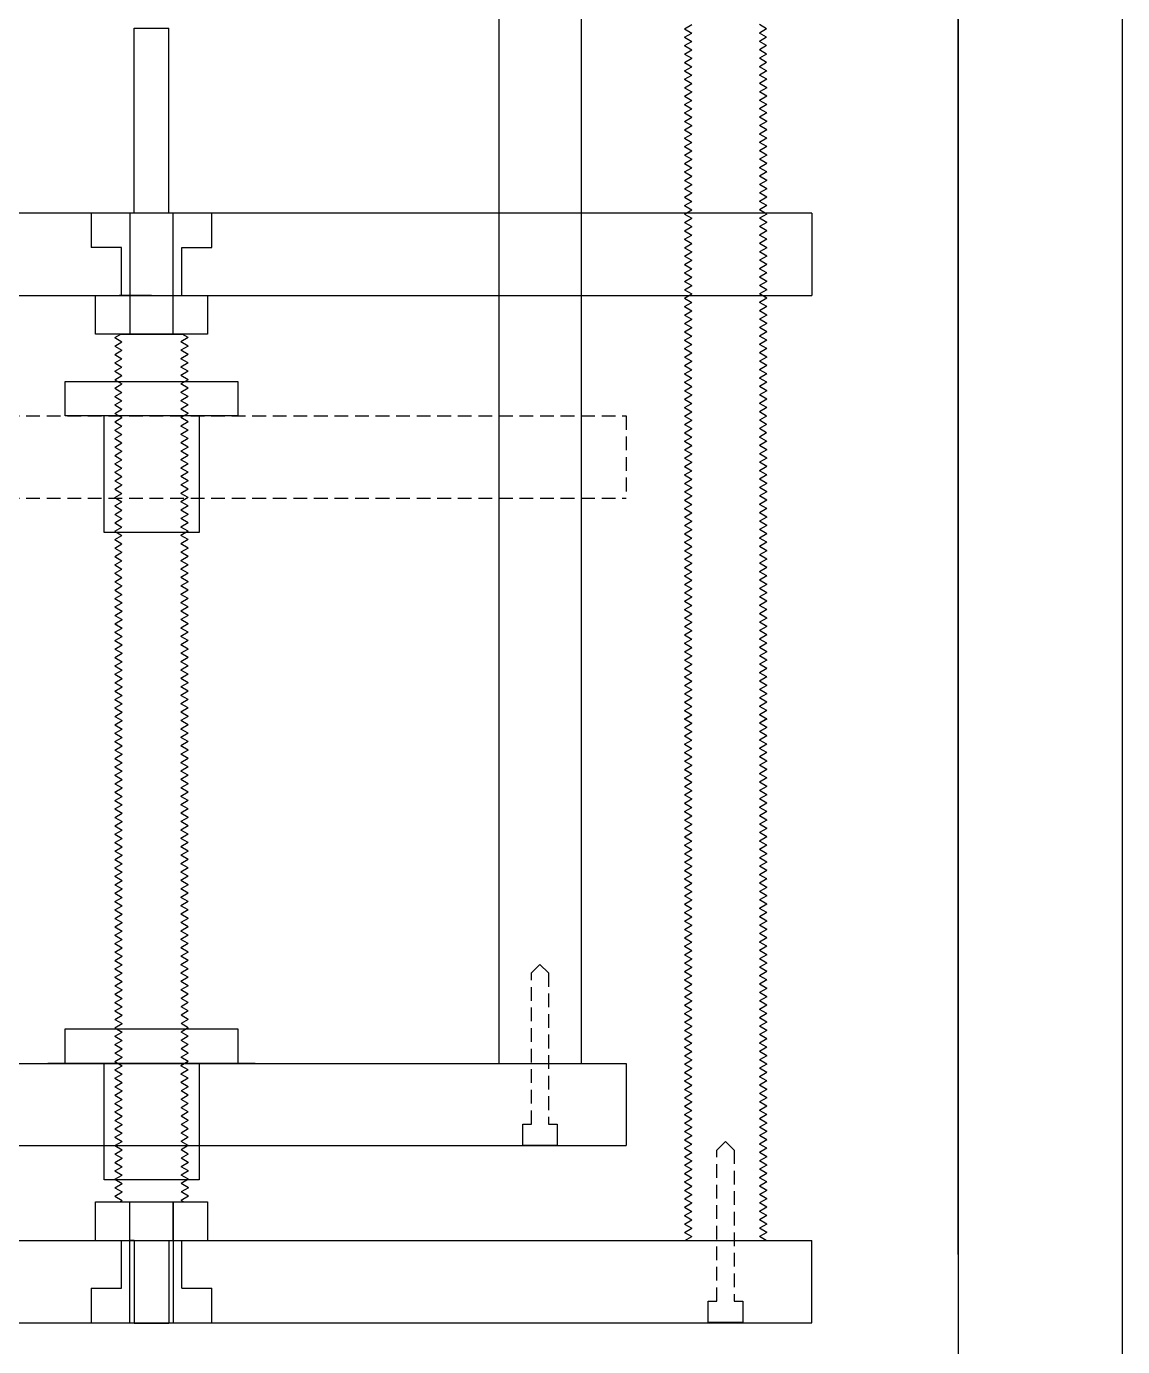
# Model space of a CAD drawing. Header units: centimetres. Extents: x 6534 to 31506, y 42826 to 109107.
# Drawn here: x 19901.5 to 20155.5, y 44688.5 to 44994.4 of the extents above; entities that cross this region are included whole.
import ezdxf

# ---------------------------------------------------------------- set-up
doc = ezdxf.new("R2010")
doc.units = ezdxf.units.CM
doc.header["$LTSCALE"] = 0.5
doc.linetypes.add('DASHED2', pattern=[9.525, 6.35, -3.175])

msp = doc.modelspace()

# ---------------------------------------------------------------- linework, layer by layer
for p, q in [((20117.356, 45609.884), (20117.356, 44447.984)), ((20155.456, 44447.984), (20155.456, 45609.884)), ((20010.931, 45294.134), (20010.931, 44754.134)), ((20029.981, 45294.134), (20029.981, 44754.134)), ((20117.356, 44709.884), (20117.356, 45159.884)), ((20053.931, 44993.834), (20055.623, 44994.811)), ((20072.981, 44993.834), (20071.289, 44994.811)), ((20053.931, 44993.834), (20055.623, 44992.858)), ((20053.931, 44991.884), (20055.623, 44992.861)), ((20053.931, 44991.884), (20055.623, 44990.908)), ((20072.981, 44993.834), (20071.289, 44992.858)), ((20072.981, 44991.884), (20071.289, 44992.861)), ((20072.981, 44991.884), (20071.289, 44990.908)), ((20053.934, 44989.933), (20055.626, 44990.909)), ((20053.934, 44989.933), (20055.626, 44988.956)), ((20053.934, 44987.983), (20055.626, 44988.959)), ((20072.978, 44989.933), (20071.286, 44990.909)), ((20072.978, 44989.933), (20071.286, 44988.956)), ((20072.978, 44987.983), (20071.286, 44988.959)), ((20053.934, 44987.983), (20055.626, 44987.006)), ((20053.934, 44986.033), (20055.626, 44987.009)), ((20053.934, 44986.033), (20055.626, 44985.056)), ((20072.978, 44987.983), (20071.286, 44987.006)), ((20072.978, 44986.033), (20071.286, 44987.009)), ((20072.978, 44986.033), (20071.286, 44985.056)), ((20053.934, 44984.083), (20055.626, 44985.059)), ((20053.934, 44984.083), (20054.411, 44983.808)), ((20053.934, 44984.083), (20055.626, 44983.106)), ((20053.934, 44982.133), (20055.626, 44983.109)), ((20053.934, 44982.133), (20055.626, 44981.156)), ((20072.978, 44984.083), (20071.286, 44985.059)), ((20072.984, 44984.083), (20071.292, 44983.106)), ((20072.984, 44982.133), (20071.292, 44983.109)), ((20072.984, 44982.133), (20071.292, 44981.156)), ((20072.978, 44984.083), (20072.501, 44983.808)), ((20053.934, 44980.183), (20055.626, 44981.159)), ((20053.934, 44980.183), (20055.626, 44979.206)), ((20053.934, 44978.233), (20055.626, 44979.209)), ((20072.984, 44980.183), (20071.292, 44981.159)), ((20072.984, 44980.183), (20071.292, 44979.206)), ((20072.984, 44978.233), (20071.292, 44979.209)), ((20053.934, 44978.233), (20055.626, 44977.256)), ((20053.934, 44976.283), (20055.626, 44977.259)), ((20053.934, 44976.283), (20055.626, 44975.306)), ((20072.984, 44978.233), (20071.292, 44977.256)), ((20072.984, 44976.283), (20071.292, 44977.259)), ((20072.984, 44976.283), (20071.292, 44975.306)), ((20053.934, 44974.333), (20055.626, 44975.309)), ((20053.934, 44974.333), (20055.626, 44973.356)), ((20053.934, 44972.383), (20055.626, 44973.359)), ((20072.984, 44974.333), (20071.292, 44975.309)), ((20072.984, 44974.333), (20071.292, 44973.356)), ((20072.984, 44972.383), (20071.292, 44973.359)), ((20053.934, 44972.383), (20055.626, 44971.406)), ((20053.934, 44970.433), (20055.626, 44971.409)), ((20053.934, 44970.433), (20055.626, 44969.456)), ((20072.984, 44972.383), (20071.292, 44971.406)), ((20072.984, 44970.433), (20071.292, 44971.409)), ((20072.984, 44970.433), (20071.292, 44969.456)), ((20053.934, 44968.483), (20055.626, 44969.459)), ((20053.934, 44968.483), (20055.626, 44967.506)), ((20053.934, 44966.533), (20055.626, 44967.509)), ((20072.984, 44968.483), (20071.292, 44969.459)), ((20072.984, 44968.483), (20071.292, 44967.506)), ((20072.984, 44966.533), (20071.292, 44967.509)), ((20053.934, 44966.533), (20055.626, 44965.556)), ((20053.934, 44964.583), (20055.626, 44965.559)), ((20053.934, 44964.583), (20055.626, 44963.606)), ((20072.984, 44966.533), (20071.292, 44965.556)), ((20072.984, 44964.583), (20071.292, 44965.559)), ((20072.984, 44964.583), (20071.292, 44963.606)), ((20053.934, 44962.633), (20055.626, 44963.609)), ((20053.934, 44962.633), (20055.626, 44961.656)), ((20053.934, 44960.683), (20055.626, 44961.659)), ((20053.934, 44960.683), (20055.626, 44959.706)), ((20053.935, 44960.681), (20055.628, 44959.704)), ((20072.984, 44962.633), (20071.292, 44963.609)), ((20072.984, 44962.633), (20071.292, 44961.656)), ((20072.984, 44960.683), (20071.292, 44961.659)), ((20072.984, 44960.683), (20071.292, 44959.706)), ((20072.985, 44960.681), (20071.293, 44959.704)), ((20053.935, 44958.731), (20055.628, 44959.708)), ((20053.935, 44958.731), (20055.628, 44957.754)), ((20053.935, 44956.781), (20055.628, 44957.758)), ((20072.985, 44958.731), (20071.293, 44959.708)), ((20072.985, 44958.731), (20071.293, 44957.754)), ((20072.985, 44956.781), (20071.293, 44957.758)), ((20053.935, 44956.781), (20055.628, 44955.804)), ((20053.935, 44954.831), (20055.628, 44955.808)), ((20053.935, 44954.831), (20055.628, 44953.854)), ((20072.985, 44956.781), (20071.293, 44955.804)), ((20072.985, 44954.831), (20071.293, 44955.808)), ((20072.985, 44954.831), (20071.293, 44953.854)), ((20053.935, 44952.881), (20055.628, 44953.858)), ((20053.935, 44952.881), (20055.628, 44951.904)), ((20053.935, 44950.931), (20055.628, 44951.908)), ((20072.985, 44952.881), (20071.293, 44953.858)), ((20072.985, 44952.881), (20071.293, 44951.904)), ((20072.985, 44950.931), (20071.293, 44951.908)), ((20083.456, 44951.134), (19777.456, 44951.134)), ((19916.466, 44951.134), (19916.466, 44943.134)), ((19944.446, 44943.134), (19944.446, 44951.134)), ((20053.935, 44950.931), (20055.628, 44949.954)), ((20053.935, 44948.981), (20055.628, 44949.958)), ((20053.935, 44948.981), (20055.628, 44948.004)), ((20072.985, 44950.931), (20071.293, 44949.954)), ((20072.985, 44948.981), (20071.293, 44949.958)), ((20072.985, 44948.981), (20071.293, 44948.004)), ((20083.456, 44951.134), (20083.456, 44932.084)), ((20053.935, 44947.031), (20055.628, 44948.008)), ((20053.935, 44947.031), (20055.628, 44946.054)), ((20053.935, 44945.081), (20055.628, 44946.058)), ((20072.985, 44947.031), (20071.293, 44948.008)), ((20072.985, 44947.031), (20071.293, 44946.054)), ((20072.985, 44945.081), (20071.293, 44946.058)), ((19923.456, 44943.134), (19916.466, 44943.134)), ((19923.456, 44932.084), (19923.456, 44943.134)), ((19937.456, 44932.084), (19937.456, 44943.134)), ((19937.456, 44943.134), (19944.446, 44943.134)), ((20053.935, 44945.081), (20055.628, 44944.104)), ((20053.935, 44943.131), (20055.628, 44944.108)), ((20053.935, 44943.131), (20055.628, 44942.154)), ((20072.985, 44945.081), (20071.293, 44944.104)), ((20072.985, 44943.131), (20071.293, 44944.108)), ((20072.985, 44943.131), (20071.293, 44942.154)), ((20053.935, 44941.181), (20055.628, 44942.158)), ((20053.935, 44941.181), (20055.628, 44940.204)), ((20053.935, 44939.231), (20055.628, 44940.208)), ((20072.985, 44941.181), (20071.293, 44942.158)), ((20072.985, 44941.181), (20071.293, 44940.204)), ((20072.985, 44939.231), (20071.293, 44940.208)), ((20053.935, 44939.231), (20055.628, 44938.254)), ((20053.935, 44937.281), (20055.628, 44938.258)), ((20053.935, 44937.281), (20055.628, 44936.304)), ((20053.935, 44935.331), (20055.628, 44936.308)), ((20072.985, 44939.231), (20071.293, 44938.254)), ((20072.985, 44937.281), (20071.293, 44938.258)), ((20072.985, 44937.281), (20071.293, 44936.304)), ((20072.985, 44935.331), (20071.293, 44936.308)), ((20053.935, 44935.331), (20055.628, 44934.354)), ((20053.935, 44933.381), (20055.628, 44934.358)), ((20053.935, 44933.381), (20055.628, 44932.404)), ((20072.985, 44935.331), (20071.293, 44934.354)), ((20072.985, 44933.381), (20071.293, 44934.358)), ((20072.985, 44933.381), (20071.293, 44932.404)), ((19777.456, 44932.084), (20083.456, 44932.084)), ((19917.456, 44923.084), (19917.456, 44932.084)), ((19930.456, 44932.084), (19922.956, 44932.084)), ((19930.456, 44932.084), (19946.456, 44932.084)), ((19930.456, 44932.084), (19937.956, 44932.084)), ((19930.456, 44932.084), (19940.456, 44932.084)), ((19943.456, 44932.084), (19943.456, 44923.084)), ((20053.935, 44931.431), (20055.628, 44932.408)), ((20053.935, 44931.431), (20055.628, 44930.454)), ((20053.935, 44929.481), (20055.628, 44930.458)), ((20072.985, 44931.431), (20071.293, 44932.408)), ((20072.985, 44931.431), (20071.293, 44930.454)), ((20072.985, 44929.481), (20071.293, 44930.458)), ((20053.935, 44929.481), (20055.628, 44928.504)), ((20053.935, 44927.531), (20055.628, 44928.508)), ((20053.935, 44927.531), (20055.628, 44926.554)), ((20072.985, 44929.481), (20071.293, 44928.504)), ((20072.985, 44927.531), (20071.293, 44928.508)), ((20072.985, 44927.531), (20071.293, 44926.554)), ((20053.935, 44925.581), (20055.628, 44926.558)), ((20053.935, 44925.581), (20055.628, 44924.604)), ((20053.935, 44923.631), (20055.628, 44924.608)), ((20072.985, 44925.581), (20071.293, 44926.558)), ((20072.985, 44925.581), (20071.293, 44924.604)), ((20072.985, 44923.631), (20071.293, 44924.608)), ((19943.456, 44923.084), (19917.456, 44923.084)), ((20053.935, 44923.631), (20055.628, 44922.654)), ((20053.935, 44921.681), (20055.628, 44922.658)), ((20053.935, 44921.681), (20055.628, 44920.704)), ((20072.985, 44923.631), (20071.293, 44922.654)), ((20072.985, 44921.681), (20071.293, 44922.658)), ((20072.985, 44921.681), (20071.293, 44920.704)), ((20053.935, 44919.731), (20055.628, 44920.708)), ((20053.935, 44919.731), (20055.628, 44918.754)), ((20053.935, 44917.781), (20055.628, 44918.758)), ((20072.985, 44919.731), (20071.293, 44920.708)), ((20072.985, 44919.731), (20071.293, 44918.754)), ((20072.985, 44917.781), (20071.293, 44918.758)), ((20053.935, 44917.781), (20055.628, 44916.804)), ((20053.935, 44915.831), (20055.628, 44916.808)), ((20053.935, 44915.831), (20055.628, 44914.854)), ((20053.935, 44913.881), (20055.628, 44914.858)), ((20072.985, 44917.781), (20071.293, 44916.804)), ((20072.985, 44915.831), (20071.293, 44916.808)), ((20072.985, 44915.831), (20071.293, 44914.854)), ((20072.985, 44913.881), (20071.293, 44914.858)), ((19910.456, 44904.134), (19910.456, 44912.134)), ((19910.456, 44912.134), (19950.456, 44912.134)), ((19950.456, 44912.134), (19950.456, 44904.134)), ((20053.935, 44913.881), (20055.628, 44912.904)), ((20053.935, 44911.931), (20055.628, 44912.908)), ((20053.935, 44911.931), (20055.628, 44910.954)), ((20072.985, 44913.881), (20071.293, 44912.904)), ((20072.985, 44911.931), (20071.293, 44912.908)), ((20072.985, 44911.931), (20071.293, 44910.954)), ((20053.935, 44909.981), (20055.628, 44910.958)), ((20053.935, 44909.981), (20055.628, 44909.004)), ((20053.935, 44908.031), (20055.628, 44909.008)), ((20072.985, 44909.981), (20071.293, 44910.958)), ((20072.985, 44909.981), (20071.293, 44909.004)), ((20072.985, 44908.031), (20071.293, 44909.008)), ((20053.935, 44908.031), (20055.628, 44907.054)), ((20053.935, 44906.081), (20055.628, 44907.058)), ((20053.935, 44906.081), (20055.628, 44905.104)), ((20072.985, 44908.031), (20071.293, 44907.054)), ((20072.985, 44906.081), (20071.293, 44907.058)), ((20072.985, 44906.081), (20071.293, 44905.104)), ((19950.456, 44904.134), (19910.456, 44904.134)), ((19919.456, 44877.134), (19919.456, 44904.134)), ((19941.456, 44904.134), (19941.456, 44877.134)), ((20053.939, 44904.129), (20055.631, 44905.106)), ((20053.939, 44904.129), (20055.631, 44903.152)), ((20053.939, 44902.179), (20055.631, 44903.156)), ((20072.982, 44904.129), (20071.29, 44905.106)), ((20072.982, 44904.129), (20071.29, 44903.152)), ((20072.982, 44902.179), (20071.29, 44903.156)), ((20053.939, 44902.179), (20055.631, 44901.202)), ((20053.939, 44900.229), (20055.631, 44901.206)), ((20053.939, 44900.229), (20055.631, 44899.252)), ((20072.982, 44902.179), (20071.29, 44901.202)), ((20072.982, 44900.229), (20071.29, 44901.206)), ((20072.982, 44900.229), (20071.29, 44899.252)), ((20053.939, 44898.279), (20055.631, 44899.256)), ((20053.939, 44898.279), (20054.415, 44898.004)), ((20053.939, 44898.279), (20055.631, 44897.302)), ((20053.939, 44896.329), (20055.631, 44897.306)), ((20072.982, 44898.279), (20071.29, 44899.256)), ((20072.989, 44898.279), (20071.297, 44897.302)), ((20072.989, 44896.329), (20071.297, 44897.306)), ((20072.982, 44898.279), (20072.506, 44898.004)), ((20053.939, 44896.329), (20055.631, 44895.352)), ((20053.939, 44894.379), (20055.631, 44895.356)), ((20053.939, 44894.379), (20055.631, 44893.402)), ((20053.939, 44892.429), (20055.631, 44893.406)), ((20072.989, 44896.329), (20071.297, 44895.352)), ((20072.989, 44894.379), (20071.297, 44895.356)), ((20072.989, 44894.379), (20071.297, 44893.402)), ((20072.989, 44892.429), (20071.297, 44893.406)), ((20053.939, 44892.429), (20055.631, 44891.452)), ((20053.939, 44890.479), (20055.631, 44891.456)), ((20053.939, 44890.479), (20055.631, 44889.502)), ((20072.989, 44892.429), (20071.297, 44891.452)), ((20072.989, 44890.479), (20071.297, 44891.456)), ((20072.989, 44890.479), (20071.297, 44889.502)), ((20053.939, 44888.529), (20055.631, 44889.506)), ((20053.939, 44888.529), (20055.631, 44887.552)), ((20053.939, 44886.579), (20055.631, 44887.556)), ((20072.989, 44888.529), (20071.297, 44889.506)), ((20072.989, 44888.529), (20071.297, 44887.552)), ((20072.989, 44886.579), (20071.297, 44887.556)), ((20053.939, 44886.579), (20055.631, 44885.602)), ((20053.939, 44884.629), (20055.631, 44885.606)), ((20053.939, 44884.629), (20055.631, 44883.652)), ((20072.989, 44886.579), (20071.297, 44885.602)), ((20072.989, 44884.629), (20071.297, 44885.606)), ((20072.989, 44884.629), (20071.297, 44883.652)), ((20053.939, 44882.679), (20055.631, 44883.656)), ((20053.939, 44882.679), (20055.631, 44881.702)), ((20053.939, 44880.729), (20055.631, 44881.706)), ((20072.989, 44882.679), (20071.297, 44883.656)), ((20072.989, 44882.679), (20071.297, 44881.702)), ((20072.989, 44880.729), (20071.297, 44881.706)), ((20053.939, 44880.729), (20055.631, 44879.752)), ((20053.939, 44878.779), (20055.631, 44879.756)), ((20053.939, 44878.779), (20055.631, 44877.802)), ((20072.989, 44880.729), (20071.297, 44879.752)), ((20072.989, 44878.779), (20071.297, 44879.756)), ((20072.989, 44878.779), (20071.297, 44877.802)), ((19941.456, 44877.134), (19919.456, 44877.134)), ((20053.939, 44876.829), (20055.631, 44877.806)), ((20053.939, 44876.829), (20055.631, 44875.852)), ((20053.939, 44874.879), (20055.631, 44875.856)), ((20072.989, 44876.829), (20071.297, 44877.806)), ((20072.989, 44876.829), (20071.297, 44875.852)), ((20072.989, 44874.879), (20071.297, 44875.856)), ((20053.939, 44874.879), (20055.631, 44873.902)), ((20053.939, 44872.925), (20055.631, 44873.902)), ((20053.939, 44872.925), (20055.631, 44871.948)), ((20072.989, 44874.879), (20071.297, 44873.902)), ((20072.989, 44872.925), (20071.297, 44873.902)), ((20072.989, 44872.925), (20071.297, 44871.948)), ((20053.939, 44870.975), (20055.631, 44871.952)), ((20053.939, 44870.975), (20055.631, 44869.998)), ((20053.939, 44869.025), (20055.631, 44870.002)), ((20053.939, 44869.025), (20055.631, 44868.048)), ((20072.989, 44870.975), (20071.297, 44871.952)), ((20072.989, 44870.975), (20071.297, 44869.998)), ((20072.989, 44869.025), (20071.297, 44870.002)), ((20072.989, 44869.025), (20071.297, 44868.048)), ((20053.939, 44867.075), (20055.631, 44868.052)), ((20053.939, 44867.075), (20055.631, 44866.098)), ((20053.939, 44865.125), (20055.631, 44866.102)), ((20072.989, 44867.075), (20071.297, 44868.052)), ((20072.989, 44867.075), (20071.297, 44866.098)), ((20072.989, 44865.125), (20071.297, 44866.102)), ((20053.939, 44865.125), (20055.631, 44864.148)), ((20053.939, 44863.175), (20055.631, 44864.152)), ((20053.939, 44863.175), (20055.631, 44862.198)), ((20072.989, 44865.125), (20071.297, 44864.148)), ((20072.989, 44863.175), (20071.297, 44864.152)), ((20072.989, 44863.175), (20071.297, 44862.198)), ((20053.939, 44861.225), (20055.631, 44862.202)), ((20053.939, 44861.225), (20055.631, 44860.248)), ((20053.939, 44859.275), (20055.631, 44860.252)), ((20072.989, 44861.225), (20071.297, 44862.202)), ((20072.989, 44861.225), (20071.297, 44860.248)), ((20072.989, 44859.275), (20071.297, 44860.252)), ((20053.939, 44859.275), (20055.631, 44858.298)), ((20053.939, 44857.325), (20055.631, 44858.302)), ((20053.939, 44857.325), (20055.631, 44856.348)), ((20072.989, 44859.275), (20071.297, 44858.298)), ((20072.989, 44857.325), (20071.297, 44858.302)), ((20072.989, 44857.325), (20071.297, 44856.348)), ((20053.939, 44855.375), (20055.631, 44856.352)), ((20053.939, 44855.375), (20055.631, 44854.398)), ((20053.939, 44853.425), (20055.631, 44854.402)), ((20072.989, 44855.375), (20071.297, 44856.352)), ((20072.989, 44855.375), (20071.297, 44854.398)), ((20072.989, 44853.425), (20071.297, 44854.402)), ((20053.939, 44853.425), (20055.631, 44852.448)), ((20053.939, 44851.475), (20055.631, 44852.452)), ((20053.939, 44851.475), (20055.631, 44850.498)), ((20072.989, 44853.425), (20071.297, 44852.448)), ((20072.989, 44851.475), (20071.297, 44852.452)), ((20072.989, 44851.475), (20071.297, 44850.498)), ((20053.939, 44849.525), (20055.631, 44850.502)), ((20053.939, 44849.525), (20055.631, 44848.548)), ((20053.939, 44847.575), (20055.631, 44848.552)), ((20053.939, 44847.575), (20055.631, 44846.598)), ((20072.989, 44849.525), (20071.297, 44850.502)), ((20072.989, 44849.525), (20071.297, 44848.548)), ((20072.989, 44847.575), (20071.297, 44848.552)), ((20072.989, 44847.575), (20071.297, 44846.598)), ((20053.939, 44845.625), (20055.631, 44846.602)), ((20053.939, 44845.625), (20055.631, 44844.648)), ((20053.939, 44843.675), (20055.631, 44844.652)), ((20072.989, 44845.625), (20071.297, 44846.602)), ((20072.989, 44845.625), (20071.297, 44844.648)), ((20072.989, 44843.675), (20071.297, 44844.652)), ((20053.939, 44843.675), (20055.631, 44842.698)), ((20053.939, 44841.725), (20055.631, 44842.702)), ((20053.939, 44841.725), (20055.631, 44840.748)), ((20072.989, 44843.675), (20071.297, 44842.698)), ((20072.989, 44841.725), (20071.297, 44842.702)), ((20072.989, 44841.725), (20071.297, 44840.748)), ((20053.939, 44839.775), (20055.631, 44840.752)), ((20053.939, 44839.775), (20055.631, 44838.798)), ((20053.939, 44837.825), (20055.631, 44838.802)), ((20072.989, 44839.775), (20071.297, 44840.752)), ((20072.989, 44839.775), (20071.297, 44838.798)), ((20072.989, 44837.825), (20071.297, 44838.802)), ((20053.939, 44837.825), (20055.631, 44836.848)), ((20053.939, 44835.879), (20055.631, 44836.856)), ((20053.939, 44835.875), (20055.631, 44836.852)), ((20053.939, 44835.879), (20055.631, 44834.902)), ((20053.939, 44835.875), (20055.631, 44834.898)), ((20072.989, 44837.825), (20071.297, 44836.848)), ((20072.989, 44835.875), (20071.297, 44836.852)), ((20072.989, 44835.875), (20071.297, 44834.898)), ((20053.939, 44833.929), (20055.631, 44834.906)), ((20053.939, 44833.925), (20055.631, 44834.902)), ((20053.939, 44833.929), (20055.631, 44832.952)), ((20053.939, 44833.925), (20055.631, 44832.948)), ((20053.939, 44831.979), (20055.631, 44832.956)), ((20053.939, 44831.975), (20055.631, 44832.952)), ((20072.989, 44833.929), (20071.297, 44834.906)), ((20072.989, 44833.925), (20071.297, 44834.902)), ((20072.989, 44833.929), (20071.297, 44832.952)), ((20072.989, 44833.925), (20071.297, 44832.948)), ((20072.989, 44831.979), (20071.297, 44832.956)), ((20072.989, 44831.975), (20071.297, 44832.952)), ((20053.939, 44831.979), (20055.631, 44831.002)), ((20053.939, 44831.975), (20055.148, 44831.277)), ((20053.939, 44830.029), (20055.631, 44831.006)), ((20053.939, 44830.029), (20055.631, 44829.052)), ((20072.989, 44831.979), (20071.297, 44831.002)), ((20072.989, 44830.029), (20071.297, 44831.006)), ((20072.989, 44830.029), (20071.297, 44829.052)), ((20072.989, 44831.975), (20071.78, 44831.277)), ((20053.939, 44828.079), (20055.631, 44829.056)), ((20053.939, 44828.079), (20055.631, 44827.102)), ((20053.939, 44826.129), (20055.631, 44827.106)), ((20053.939, 44826.129), (20055.631, 44825.152)), ((20072.989, 44828.079), (20071.297, 44829.056)), ((20072.989, 44828.079), (20071.297, 44827.102)), ((20072.989, 44826.129), (20071.297, 44827.106)), ((20072.989, 44826.129), (20071.297, 44825.152)), ((20053.939, 44824.179), (20055.631, 44825.156)), ((20053.939, 44824.179), (20055.631, 44823.202)), ((20053.939, 44824.175), (20055.631, 44823.198)), ((20053.939, 44824.171), (20055.631, 44823.194)), ((20053.939, 44822.229), (20055.631, 44823.206)), ((20053.939, 44822.225), (20055.631, 44823.202)), ((20053.939, 44822.221), (20055.631, 44823.198)), ((20072.989, 44824.179), (20071.297, 44825.156)), ((20072.989, 44824.179), (20071.297, 44823.202)), ((20072.989, 44822.229), (20071.297, 44823.206)), ((20072.989, 44822.225), (20071.297, 44823.202)), ((20072.989, 44822.221), (20071.297, 44823.198)), ((20053.939, 44822.229), (20055.148, 44821.531)), ((20053.939, 44822.225), (20055.631, 44821.248)), ((20053.939, 44822.221), (20055.631, 44821.244)), ((20053.939, 44820.275), (20055.631, 44821.252)), ((20053.939, 44820.271), (20055.631, 44821.248)), ((20053.939, 44820.275), (20055.631, 44819.298)), ((20053.939, 44820.271), (20055.148, 44819.573)), ((20072.989, 44822.225), (20071.297, 44821.248)), ((20072.989, 44822.221), (20071.297, 44821.244)), ((20072.989, 44820.275), (20071.297, 44821.252)), ((20072.989, 44820.271), (20071.297, 44821.248)), ((20072.989, 44820.275), (20071.297, 44819.298)), ((20072.989, 44822.229), (20071.78, 44821.531)), ((20072.989, 44820.271), (20071.78, 44819.573)), ((20053.939, 44818.325), (20055.631, 44819.302)), ((20053.939, 44818.325), (20055.631, 44817.348)), ((20053.939, 44816.375), (20055.631, 44817.352)), ((20055.254, 44819.084), (20055.631, 44819.302)), ((20071.673, 44819.084), (20071.297, 44819.302)), ((20072.989, 44818.325), (20071.297, 44819.302)), ((20072.989, 44818.325), (20071.297, 44817.348)), ((20072.989, 44816.375), (20071.297, 44817.352)), ((20053.939, 44816.375), (20055.631, 44815.398)), ((20053.939, 44814.425), (20055.631, 44815.402)), ((20053.939, 44814.425), (20055.631, 44813.448)), ((20072.989, 44816.375), (20071.297, 44815.398)), ((20072.989, 44814.425), (20071.297, 44815.402)), ((20072.989, 44814.425), (20071.297, 44813.448)), ((20053.939, 44812.475), (20055.631, 44813.452)), ((20053.939, 44812.475), (20055.631, 44811.498)), ((20053.939, 44810.525), (20055.631, 44811.502)), ((20072.989, 44812.475), (20071.297, 44813.452)), ((20072.989, 44812.475), (20071.297, 44811.498)), ((20072.989, 44810.525), (20071.297, 44811.502)), ((20053.939, 44810.525), (20055.631, 44809.548)), ((20053.939, 44808.575), (20055.631, 44809.552)), ((20053.939, 44808.575), (20055.631, 44807.598)), ((20072.989, 44810.525), (20071.297, 44809.548)), ((20072.989, 44808.575), (20071.297, 44809.552)), ((20072.989, 44808.575), (20071.297, 44807.598)), ((20053.939, 44806.625), (20055.631, 44807.602)), ((20053.939, 44806.625), (20055.631, 44805.648)), ((20053.939, 44804.675), (20055.631, 44805.652)), ((20053.939, 44804.675), (20055.631, 44803.698)), ((20072.989, 44806.625), (20071.297, 44807.602)), ((20072.989, 44806.625), (20071.297, 44805.648)), ((20072.989, 44804.675), (20071.297, 44805.652)), ((20072.989, 44804.675), (20071.297, 44803.698)), ((20053.939, 44802.725), (20055.631, 44803.702)), ((20053.939, 44802.725), (20055.631, 44801.748)), ((20053.939, 44800.775), (20055.631, 44801.752)), ((20072.989, 44802.725), (20071.297, 44803.702)), ((20072.989, 44802.725), (20071.297, 44801.748)), ((20072.989, 44800.775), (20071.297, 44801.752)), ((20053.939, 44800.775), (20055.631, 44799.798)), ((20053.939, 44798.825), (20055.631, 44799.802)), ((20053.939, 44798.825), (20055.631, 44797.848)), ((20072.989, 44800.775), (20071.297, 44799.798)), ((20072.989, 44798.825), (20071.297, 44799.802)), ((20072.989, 44798.825), (20071.297, 44797.848)), ((20053.942, 44796.873), (20055.634, 44797.85)), ((20053.942, 44796.873), (20055.634, 44795.896)), ((20053.942, 44794.923), (20055.634, 44795.9)), ((20072.985, 44796.873), (20071.293, 44797.85)), ((20072.985, 44796.873), (20071.293, 44795.896)), ((20072.985, 44794.923), (20071.293, 44795.9)), ((20053.942, 44794.923), (20055.634, 44793.946)), ((20053.942, 44792.973), (20055.634, 44793.95)), ((20053.942, 44792.973), (20055.634, 44791.996)), ((20072.985, 44794.923), (20071.293, 44793.946)), ((20072.985, 44792.973), (20071.293, 44793.95)), ((20072.985, 44792.973), (20071.293, 44791.996)), ((20053.942, 44791.023), (20055.634, 44792)), ((20053.942, 44791.023), (20054.418, 44790.748)), ((20053.942, 44791.023), (20055.634, 44790.046)), ((20053.942, 44789.073), (20055.634, 44790.05)), ((20072.985, 44791.023), (20071.293, 44792)), ((20072.992, 44791.023), (20071.3, 44790.046)), ((20072.992, 44789.073), (20071.3, 44790.05)), ((20072.985, 44791.023), (20072.509, 44790.748)), ((20053.942, 44789.073), (20055.634, 44788.096)), ((20053.942, 44787.123), (20055.634, 44788.1)), ((20053.942, 44787.123), (20055.634, 44786.146)), ((20072.992, 44789.073), (20071.3, 44788.096)), ((20072.992, 44787.123), (20071.3, 44788.1)), ((20072.992, 44787.123), (20071.3, 44786.146)), ((20053.942, 44785.173), (20055.634, 44786.15)), ((20053.942, 44785.173), (20055.634, 44784.196)), ((20053.942, 44783.223), (20055.634, 44784.2)), ((20072.992, 44785.173), (20071.3, 44786.15)), ((20072.992, 44785.173), (20071.3, 44784.196)), ((20072.992, 44783.223), (20071.3, 44784.2)), ((20053.942, 44783.223), (20055.634, 44782.246)), ((20053.942, 44781.273), (20055.634, 44782.25)), ((20053.942, 44781.273), (20055.634, 44780.296)), ((20053.942, 44779.323), (20055.634, 44780.3)), ((20072.992, 44783.223), (20071.3, 44782.246)), ((20072.992, 44781.273), (20071.3, 44782.25)), ((20072.992, 44781.273), (20071.3, 44780.296)), ((20072.992, 44779.323), (20071.3, 44780.3)), ((20053.942, 44779.323), (20055.634, 44778.346)), ((20053.942, 44777.373), (20055.634, 44778.35)), ((20053.942, 44777.373), (20055.634, 44776.396)), ((20072.992, 44779.323), (20071.3, 44778.346)), ((20072.992, 44777.373), (20071.3, 44778.35)), ((20072.992, 44777.373), (20071.3, 44776.396)), ((20018.456, 44775.084), (20020.456, 44777.084)), ((20020.456, 44777.084), (20022.456, 44775.084)), ((20053.942, 44775.423), (20055.634, 44776.4)), ((20053.942, 44775.423), (20055.634, 44774.446)), ((20053.942, 44773.473), (20055.634, 44774.45)), ((20072.992, 44775.423), (20071.3, 44776.4)), ((20072.992, 44775.423), (20071.3, 44774.446)), ((20072.992, 44773.473), (20071.3, 44774.45)), ((20053.942, 44773.473), (20055.634, 44772.496)), ((20053.942, 44771.523), (20055.634, 44772.5)), ((20053.942, 44771.523), (20055.634, 44770.546)), ((20072.992, 44773.473), (20071.3, 44772.496)), ((20072.992, 44771.523), (20071.3, 44772.5)), ((20072.992, 44771.523), (20071.3, 44770.546)), ((20053.942, 44769.573), (20055.634, 44770.55)), ((20053.942, 44769.573), (20055.634, 44768.596)), ((20053.942, 44767.623), (20055.634, 44768.6)), ((20072.992, 44769.573), (20071.3, 44770.55)), ((20072.992, 44769.573), (20071.3, 44768.596)), ((20072.992, 44767.623), (20071.3, 44768.6)), ((20053.942, 44767.623), (20055.634, 44766.646)), ((20053.942, 44765.669), (20055.634, 44766.646)), ((20053.942, 44765.669), (20055.634, 44764.692)), ((20072.992, 44767.623), (20071.3, 44766.646)), ((20072.992, 44765.669), (20071.3, 44766.646)), ((20072.992, 44765.669), (20071.3, 44764.692)), ((19910.456, 44754.134), (19910.456, 44762.134)), ((19910.456, 44762.134), (19950.456, 44762.134)), ((19950.456, 44762.134), (19950.456, 44754.134)), ((20053.942, 44763.719), (20055.634, 44764.696)), ((20053.942, 44763.719), (20055.634, 44762.742)), ((20053.942, 44761.769), (20055.634, 44762.746)), ((20072.992, 44763.719), (20071.3, 44764.696)), ((20072.992, 44763.719), (20071.3, 44762.742)), ((20072.992, 44761.769), (20071.3, 44762.746)), ((20053.942, 44761.769), (20055.634, 44760.792)), ((20053.942, 44759.819), (20055.634, 44760.796)), ((20053.942, 44759.819), (20055.634, 44758.842)), ((20053.942, 44757.869), (20055.634, 44758.846)), ((20072.992, 44761.769), (20071.3, 44760.792)), ((20072.992, 44759.819), (20071.3, 44760.796)), ((20072.992, 44759.819), (20071.3, 44758.842)), ((20072.992, 44757.869), (20071.3, 44758.846)), ((20053.942, 44757.869), (20055.634, 44756.892)), ((20053.942, 44755.919), (20055.634, 44756.896)), ((20053.942, 44755.919), (20055.634, 44754.942)), ((20072.992, 44757.869), (20071.3, 44756.892)), ((20072.992, 44755.919), (20071.3, 44756.896)), ((20072.992, 44755.919), (20071.3, 44754.942)), ((19820.456, 44754.134), (20040.456, 44754.134)), ((19954.456, 44754.134), (19906.456, 44754.134)), ((19910.456, 44754.134), (19950.456, 44754.134)), ((19919.456, 44727.134), (19919.456, 44754.134)), ((19941.456, 44754.134), (19941.456, 44727.134)), ((20040.456, 44754.134), (20040.456, 44735.084)), ((20053.942, 44753.969), (20055.634, 44754.946)), ((20053.942, 44753.969), (20055.634, 44752.992)), ((20053.942, 44752.019), (20055.634, 44752.996)), ((20072.992, 44753.969), (20071.3, 44754.946)), ((20072.992, 44753.969), (20071.3, 44752.992)), ((20072.992, 44752.019), (20071.3, 44752.996)), ((20053.942, 44752.019), (20055.634, 44751.042)), ((20053.942, 44750.069), (20055.634, 44751.046)), ((20053.942, 44750.069), (20055.634, 44749.092)), ((20072.992, 44752.019), (20071.3, 44751.042)), ((20072.992, 44750.069), (20071.3, 44751.046)), ((20072.992, 44750.069), (20071.3, 44749.092)), ((20053.942, 44748.119), (20055.634, 44749.096)), ((20053.942, 44748.119), (20055.634, 44747.142)), ((20053.942, 44746.169), (20055.634, 44747.146)), ((20072.992, 44748.119), (20071.3, 44749.096)), ((20072.992, 44748.119), (20071.3, 44747.142)), ((20072.992, 44746.169), (20071.3, 44747.146)), ((20053.942, 44746.169), (20055.634, 44745.192)), ((20053.942, 44744.219), (20055.634, 44745.196)), ((20053.942, 44744.219), (20055.634, 44743.242)), ((20072.992, 44746.169), (20071.3, 44745.192)), ((20072.992, 44744.219), (20071.3, 44745.196)), ((20072.992, 44744.219), (20071.3, 44743.242)), ((20053.942, 44742.269), (20055.634, 44743.246)), ((20053.942, 44742.269), (20055.634, 44741.292)), ((20053.942, 44740.319), (20055.634, 44741.296)), ((20072.992, 44742.269), (20071.3, 44743.246)), ((20072.992, 44742.269), (20071.3, 44741.292)), ((20072.992, 44740.319), (20071.3, 44741.296)), ((20016.456, 44735.084), (20016.456, 44740.084)), ((20016.456, 44740.084), (20018.456, 44740.084)), ((20022.456, 44740.084), (20024.456, 44740.084)), ((20024.456, 44740.084), (20024.456, 44735.084)), ((20053.942, 44740.319), (20055.634, 44739.342)), ((20053.942, 44738.369), (20055.634, 44739.346)), ((20053.942, 44738.369), (20055.634, 44737.392)), ((20053.942, 44736.419), (20055.634, 44737.396)), ((20072.992, 44740.319), (20071.3, 44739.342)), ((20072.992, 44738.369), (20071.3, 44739.346)), ((20072.992, 44738.369), (20071.3, 44737.392)), ((20072.992, 44736.419), (20071.3, 44737.396)), ((19820.456, 44735.084), (20040.456, 44735.084)), ((20024.456, 44735.084), (20016.456, 44735.084)), ((20053.942, 44736.419), (20055.634, 44735.442)), ((20053.942, 44734.469), (20055.634, 44735.446)), ((20053.942, 44734.469), (20055.634, 44733.492)), ((20061.456, 44734.034), (20063.456, 44736.034)), ((20063.456, 44736.034), (20061.456, 44734.034)), ((20063.456, 44736.034), (20065.456, 44734.034)), ((20065.456, 44734.034), (20063.456, 44736.034)), ((20072.992, 44736.419), (20071.3, 44735.442)), ((20072.992, 44734.469), (20071.3, 44735.446)), ((20072.992, 44734.469), (20071.3, 44733.492)), ((20053.942, 44732.519), (20055.634, 44733.496)), ((20053.942, 44732.519), (20055.634, 44731.542)), ((20053.942, 44730.569), (20055.634, 44731.546)), ((20072.992, 44732.519), (20071.3, 44733.496)), ((20072.992, 44732.519), (20071.3, 44731.542)), ((20072.992, 44730.569), (20071.3, 44731.546)), ((20053.942, 44730.569), (20055.634, 44729.592)), ((20053.942, 44728.623), (20055.634, 44729.6)), ((20053.942, 44728.619), (20055.634, 44729.596)), ((20053.942, 44728.623), (20055.634, 44727.646)), ((20053.942, 44728.619), (20055.634, 44727.642)), ((20072.992, 44730.569), (20071.3, 44729.592)), ((20072.992, 44728.619), (20071.3, 44729.596)), ((20072.992, 44728.619), (20071.3, 44727.642)), ((19941.456, 44727.134), (19919.456, 44727.134)), ((20053.942, 44726.673), (20055.634, 44727.65)), ((20053.942, 44726.669), (20055.634, 44727.646)), ((20053.942, 44726.673), (20055.634, 44725.696)), ((20053.942, 44726.669), (20055.634, 44725.692)), ((20053.942, 44724.723), (20055.634, 44725.7)), ((20053.942, 44724.719), (20055.634, 44725.696)), ((20072.992, 44726.673), (20071.3, 44727.65)), ((20072.992, 44726.669), (20071.3, 44727.646)), ((20072.992, 44726.673), (20071.3, 44725.696)), ((20072.992, 44726.669), (20071.3, 44725.692)), ((20072.992, 44724.723), (20071.3, 44725.7)), ((20072.992, 44724.719), (20071.3, 44725.696)), ((19917.456, 44713.084), (19917.456, 44722.084)), ((19917.456, 44722.084), (19943.456, 44722.084)), ((19925.456, 44694.034), (19925.456, 44722.084)), ((19935.456, 44722.084), (19935.456, 44694.034)), ((19943.456, 44722.084), (19943.456, 44713.084)), ((20053.942, 44724.723), (20055.634, 44723.746)), ((20053.942, 44724.719), (20055.151, 44724.021)), ((20053.942, 44722.773), (20055.634, 44723.75)), ((20053.942, 44722.773), (20055.634, 44721.796)), ((20072.992, 44724.723), (20071.3, 44723.746)), ((20072.992, 44722.773), (20071.3, 44723.75)), ((20072.992, 44722.773), (20071.3, 44721.796)), ((20072.992, 44724.719), (20071.783, 44724.021)), ((20053.942, 44720.823), (20055.634, 44721.8)), ((20053.942, 44720.823), (20055.634, 44719.846)), ((20053.942, 44718.873), (20055.634, 44719.85)), ((20072.992, 44720.823), (20071.3, 44721.8)), ((20072.992, 44720.823), (20071.3, 44719.846)), ((20072.992, 44718.873), (20071.3, 44719.85)), ((20053.942, 44718.873), (20055.634, 44717.896)), ((20053.942, 44716.923), (20055.634, 44717.9)), ((20053.942, 44716.923), (20055.634, 44715.946)), ((20053.942, 44716.919), (20055.634, 44715.942)), ((20053.942, 44716.915), (20055.634, 44715.939)), ((20072.992, 44718.873), (20071.3, 44717.896)), ((20072.992, 44716.923), (20071.3, 44717.9)), ((20072.992, 44716.923), (20071.3, 44715.946)), ((19777.456, 44713.084), (20083.456, 44713.084)), ((19923.456, 44702.084), (19923.456, 44713.084)), ((19937.456, 44702.084), (19937.456, 44713.134)), ((20053.942, 44714.973), (20055.634, 44715.95)), ((20053.942, 44714.973), (20055.634, 44713.996)), ((20054.048, 44713.084), (20055.634, 44714)), ((20072.992, 44714.973), (20071.3, 44715.95)), ((20072.992, 44714.973), (20071.3, 44713.996)), ((20072.886, 44713.084), (20071.3, 44714)), ((20083.456, 44694.034), (20083.456, 44713.084)), ((19916.466, 44702.084), (19916.466, 44694.084)), ((19916.466, 44702.084), (19923.456, 44702.084)), ((19937.456, 44702.084), (19944.446, 44702.084)), ((19944.446, 44694.084), (19944.446, 44702.084)), ((20059.456, 44694.084), (20059.456, 44699.084)), ((20059.456, 44699.084), (20061.456, 44699.084)), ((20065.456, 44699.034), (20067.456, 44699.034)), ((20067.456, 44699.034), (20067.456, 44694.034)), ((19777.456, 44694.034), (20083.456, 44694.034)), ((20067.456, 44694.084), (20059.456, 44694.084))]:
    msp.add_line(p, q)
at = {"color": 3}
for p, q in [((19926.439, 44993.984), (19934.439, 44993.984)), ((19926.439, 44951.134), (19926.439, 44993.984)), ((19934.439, 44951.134), (19934.439, 44993.984)), ((19925.439, 44951.134), (19925.439, 44923.084)), ((19935.439, 44951.134), (19925.439, 44951.134)), ((19935.439, 44923.084), (19935.439, 44951.134)), ((19921.914, 44922.284), (19923.299, 44923.084)), ((19921.914, 44922.284), (19923.606, 44921.308)), ((19921.914, 44920.334), (19923.606, 44921.311)), ((19923.299, 44923.084), (19937.578, 44923.084)), ((19938.964, 44922.284), (19937.271, 44921.308)), ((19938.964, 44920.334), (19937.271, 44921.311)), ((19938.964, 44922.284), (19937.578, 44923.084)), ((19921.914, 44920.334), (19923.606, 44919.358)), ((19921.914, 44918.384), (19923.606, 44919.361)), ((19921.914, 44918.384), (19923.606, 44917.408)), ((19938.964, 44920.334), (19937.271, 44919.358)), ((19938.964, 44918.384), (19937.271, 44919.361)), ((19938.964, 44918.384), (19937.271, 44917.408)), ((19921.914, 44916.434), (19923.606, 44917.411)), ((19921.914, 44916.434), (19923.606, 44915.458)), ((19921.914, 44914.484), (19923.606, 44915.461)), ((19938.964, 44916.434), (19937.271, 44917.411)), ((19938.964, 44916.434), (19937.271, 44915.458)), ((19938.964, 44914.484), (19937.271, 44915.461)), ((19921.914, 44914.484), (19923.606, 44913.508)), ((19921.914, 44912.534), (19923.606, 44913.511)), ((19921.914, 44912.534), (19923.606, 44911.558)), ((19938.964, 44914.484), (19937.271, 44913.508)), ((19938.964, 44912.534), (19937.271, 44913.511)), ((19938.964, 44912.534), (19937.271, 44911.558)), ((19921.914, 44910.584), (19923.606, 44911.561)), ((19921.914, 44910.584), (19923.606, 44909.608)), ((19921.914, 44908.634), (19923.606, 44909.611)), ((19938.964, 44910.584), (19937.271, 44911.561)), ((19938.964, 44910.584), (19937.271, 44909.608)), ((19938.964, 44908.634), (19937.271, 44909.611)), ((19921.914, 44908.634), (19923.606, 44907.658)), ((19921.914, 44906.684), (19923.606, 44907.661)), ((19921.914, 44906.684), (19923.606, 44905.708)), ((19921.914, 44904.734), (19923.606, 44905.711)), ((19938.964, 44908.634), (19937.271, 44907.658)), ((19938.964, 44906.684), (19937.271, 44907.661)), ((19938.964, 44906.684), (19937.271, 44905.708)), ((19938.964, 44904.734), (19937.271, 44905.711)), ((19921.914, 44904.734), (19923.606, 44903.758)), ((19921.914, 44902.784), (19923.606, 44903.761)), ((19921.914, 44902.784), (19923.606, 44901.808)), ((19938.964, 44904.734), (19937.271, 44903.758)), ((19938.964, 44902.784), (19937.271, 44903.761)), ((19938.964, 44902.784), (19937.271, 44901.808)), ((19921.914, 44900.834), (19923.606, 44901.811)), ((19921.914, 44900.834), (19923.606, 44899.858)), ((19921.914, 44898.884), (19923.606, 44899.861)), ((19938.964, 44900.834), (19937.271, 44901.811)), ((19938.964, 44900.834), (19937.271, 44899.858)), ((19938.964, 44898.884), (19937.271, 44899.861)), ((19921.914, 44898.884), (19923.606, 44897.908)), ((19921.914, 44896.934), (19923.606, 44897.911)), ((19921.914, 44896.934), (19923.606, 44895.958)), ((19938.964, 44898.884), (19937.271, 44897.908)), ((19938.964, 44896.934), (19937.271, 44897.911)), ((19938.964, 44896.934), (19937.271, 44895.958)), ((19921.914, 44894.984), (19923.606, 44895.961)), ((19921.914, 44894.984), (19923.606, 44894.008)), ((19921.914, 44893.034), (19923.606, 44894.011)), ((19938.964, 44894.984), (19937.271, 44895.961)), ((19938.964, 44894.984), (19937.271, 44894.008)), ((19938.964, 44893.034), (19937.271, 44894.011)), ((19921.914, 44893.034), (19923.606, 44892.058)), ((19921.914, 44891.084), (19923.606, 44892.061)), ((19921.914, 44891.084), (19923.606, 44890.108)), ((19938.964, 44893.034), (19937.271, 44892.058)), ((19938.964, 44891.084), (19937.271, 44892.061)), ((19938.964, 44891.084), (19937.271, 44890.108)), ((19921.914, 44889.134), (19923.606, 44890.111)), ((19921.914, 44889.134), (19923.606, 44888.158)), ((19921.914, 44887.184), (19923.606, 44888.161)), ((19938.964, 44889.134), (19937.271, 44890.111)), ((19938.964, 44889.134), (19937.271, 44888.158)), ((19938.964, 44887.184), (19937.271, 44888.161)), ((19921.914, 44887.184), (19923.606, 44886.208)), ((19921.914, 44885.234), (19923.606, 44886.211)), ((19921.914, 44885.234), (19923.606, 44884.258)), ((19921.914, 44883.284), (19923.606, 44884.261)), ((19938.964, 44887.184), (19937.271, 44886.208)), ((19938.964, 44885.234), (19937.271, 44886.211)), ((19938.964, 44885.234), (19937.271, 44884.258)), ((19938.964, 44883.284), (19937.271, 44884.261)), ((19921.914, 44883.284), (19923.606, 44882.308)), ((19921.914, 44881.334), (19923.606, 44882.311)), ((19921.914, 44881.334), (19923.606, 44880.358)), ((19938.964, 44883.284), (19937.271, 44882.308)), ((19938.964, 44881.334), (19937.271, 44882.311)), ((19938.964, 44881.334), (19937.271, 44880.358)), ((19921.914, 44879.384), (19923.606, 44880.361)), ((19921.914, 44879.384), (19923.606, 44878.408)), ((19921.914, 44877.434), (19923.606, 44878.411)), ((19938.964, 44879.384), (19937.271, 44880.361)), ((19938.964, 44879.384), (19937.271, 44878.408)), ((19938.964, 44877.434), (19937.271, 44878.411)), ((19921.914, 44877.434), (19923.606, 44876.458)), ((19921.914, 44875.484), (19923.606, 44876.461)), ((19921.914, 44875.484), (19923.606, 44874.508)), ((19938.964, 44877.434), (19937.271, 44876.458)), ((19938.964, 44875.484), (19937.271, 44876.461)), ((19938.964, 44875.484), (19937.271, 44874.508)), ((19921.914, 44873.534), (19923.606, 44874.511)), ((19921.914, 44873.534), (19923.606, 44872.558)), ((19921.914, 44871.584), (19923.606, 44872.561)), ((19938.964, 44873.534), (19937.271, 44874.511)), ((19938.964, 44873.534), (19937.271, 44872.558)), ((19938.964, 44871.584), (19937.271, 44872.561)), ((19921.914, 44871.584), (19923.606, 44870.608)), ((19921.914, 44869.634), (19923.606, 44870.611)), ((19921.914, 44869.634), (19923.606, 44868.658)), ((19938.964, 44871.584), (19937.271, 44870.608)), ((19938.964, 44869.634), (19937.271, 44870.611)), ((19938.964, 44869.634), (19937.271, 44868.658)), ((19921.914, 44867.684), (19923.606, 44868.661)), ((19921.914, 44867.684), (19923.606, 44866.708)), ((19921.914, 44865.734), (19923.606, 44866.711)), ((19938.964, 44867.684), (19937.271, 44868.661)), ((19938.964, 44867.684), (19937.271, 44866.708)), ((19938.964, 44865.734), (19937.271, 44866.711)), ((19921.914, 44865.734), (19923.606, 44864.758)), ((19921.914, 44863.784), (19923.606, 44864.761)), ((19921.914, 44863.784), (19923.606, 44862.808)), ((19921.917, 44861.833), (19923.609, 44862.809)), ((19938.96, 44861.833), (19937.268, 44862.809)), ((19938.964, 44865.734), (19937.271, 44864.758)), ((19938.964, 44863.784), (19937.271, 44864.761)), ((19938.964, 44863.784), (19937.271, 44862.808)), ((19921.917, 44861.833), (19923.609, 44860.856)), ((19921.917, 44859.883), (19923.609, 44860.859)), ((19921.917, 44859.883), (19923.609, 44858.906)), ((19938.96, 44861.833), (19937.268, 44860.856)), ((19938.96, 44859.883), (19937.268, 44860.859)), ((19938.96, 44859.883), (19937.268, 44858.906)), ((19921.917, 44857.933), (19923.609, 44858.909)), ((19921.917, 44857.933), (19923.609, 44856.956)), ((19921.917, 44855.983), (19923.609, 44856.959)), ((19938.96, 44857.933), (19937.268, 44858.909)), ((19938.96, 44857.933), (19937.268, 44856.956)), ((19938.96, 44855.983), (19937.268, 44856.959)), ((19921.917, 44855.983), (19922.393, 44855.708)), ((19921.917, 44855.983), (19923.609, 44855.006)), ((19921.917, 44854.033), (19923.609, 44855.009)), ((19921.917, 44854.033), (19923.609, 44853.056)), ((19938.967, 44855.983), (19937.275, 44855.006)), ((19938.967, 44854.033), (19937.275, 44855.009)), ((19938.967, 44854.033), (19937.275, 44853.056)), ((19938.96, 44855.983), (19938.484, 44855.708)), ((19921.917, 44852.083), (19923.609, 44853.059)), ((19921.917, 44852.083), (19923.609, 44851.106)), ((19921.917, 44850.133), (19923.609, 44851.109)), ((19938.967, 44852.083), (19937.275, 44853.059)), ((19938.967, 44852.083), (19937.275, 44851.106)), ((19938.967, 44850.133), (19937.275, 44851.109)), ((19921.917, 44850.133), (19923.609, 44849.156)), ((19921.917, 44848.183), (19923.609, 44849.159)), ((19921.917, 44848.183), (19923.609, 44847.206)), ((19938.967, 44850.133), (19937.275, 44849.156)), ((19938.967, 44848.183), (19937.275, 44849.159)), ((19938.967, 44848.183), (19937.275, 44847.206)), ((19921.917, 44846.233), (19923.609, 44847.209)), ((19921.917, 44846.233), (19923.609, 44845.256)), ((19921.917, 44844.283), (19923.609, 44845.259)), ((19938.967, 44846.233), (19937.275, 44847.209)), ((19938.967, 44846.233), (19937.275, 44845.256)), ((19938.967, 44844.283), (19937.275, 44845.259)), ((19921.917, 44844.283), (19923.609, 44843.306)), ((19921.917, 44842.333), (19923.609, 44843.309)), ((19921.917, 44842.333), (19923.609, 44841.356)), ((19938.967, 44844.283), (19937.275, 44843.306)), ((19938.967, 44842.333), (19937.275, 44843.309)), ((19938.967, 44842.333), (19937.275, 44841.356)), ((19921.917, 44840.383), (19923.609, 44841.359)), ((19921.917, 44840.383), (19923.609, 44839.406)), ((19921.917, 44838.433), (19923.609, 44839.409)), ((19921.917, 44838.433), (19923.609, 44837.456)), ((19938.967, 44840.383), (19937.275, 44841.359)), ((19938.967, 44840.383), (19937.275, 44839.406)), ((19938.967, 44838.433), (19937.275, 44839.409)), ((19938.967, 44838.433), (19937.275, 44837.456)), ((19921.917, 44836.483), (19923.609, 44837.459)), ((19921.917, 44836.483), (19923.609, 44835.506)), ((19921.917, 44834.533), (19923.609, 44835.509)), ((19938.967, 44836.483), (19937.275, 44837.459)), ((19938.967, 44836.483), (19937.275, 44835.506)), ((19938.967, 44834.533), (19937.275, 44835.509)), ((19921.917, 44834.533), (19923.609, 44833.556)), ((19921.917, 44832.583), (19923.609, 44833.559)), ((19921.917, 44832.583), (19923.609, 44831.606)), ((19921.918, 44832.581), (19923.61, 44831.604)), ((19938.967, 44834.533), (19937.275, 44833.556)), ((19938.967, 44832.583), (19937.275, 44833.559)), ((19938.967, 44832.583), (19937.275, 44831.606)), ((19938.968, 44832.581), (19937.276, 44831.604)), ((19921.918, 44830.631), (19923.61, 44831.608)), ((19921.918, 44830.631), (19923.61, 44829.654)), ((19921.918, 44828.681), (19923.61, 44829.658)), ((19938.968, 44830.631), (19937.276, 44831.608)), ((19938.968, 44830.631), (19937.276, 44829.654)), ((19938.968, 44828.681), (19937.276, 44829.658)), ((19921.918, 44828.681), (19923.61, 44827.704)), ((19921.918, 44826.731), (19923.61, 44827.708)), ((19921.918, 44826.731), (19923.61, 44825.754)), ((19938.968, 44828.681), (19937.276, 44827.704)), ((19938.968, 44826.731), (19937.276, 44827.708)), ((19938.968, 44826.731), (19937.276, 44825.754)), ((19921.918, 44824.781), (19923.61, 44825.758)), ((19921.918, 44824.781), (19923.61, 44823.804)), ((19921.918, 44822.831), (19923.61, 44823.808)), ((19938.968, 44824.781), (19937.276, 44825.758)), ((19938.968, 44824.781), (19937.276, 44823.804)), ((19938.968, 44822.831), (19937.276, 44823.808)), ((19921.918, 44822.831), (19923.61, 44821.854)), ((19921.918, 44820.881), (19923.61, 44821.858)), ((19921.918, 44820.881), (19923.61, 44819.904)), ((19938.968, 44822.831), (19937.276, 44821.854)), ((19938.968, 44820.881), (19937.276, 44821.858)), ((19938.968, 44820.881), (19937.276, 44819.904)), ((19921.918, 44818.931), (19923.61, 44819.908)), ((19921.918, 44818.931), (19923.61, 44817.954)), ((19921.918, 44816.981), (19923.61, 44817.958)), ((19921.918, 44816.981), (19923.61, 44816.004)), ((19938.968, 44818.931), (19937.276, 44819.908)), ((19938.968, 44818.931), (19937.276, 44817.954)), ((19938.968, 44816.981), (19937.276, 44817.958)), ((19938.968, 44816.981), (19937.276, 44816.004)), ((19921.918, 44815.031), (19923.61, 44816.008)), ((19921.918, 44815.031), (19923.61, 44814.054)), ((19921.918, 44813.081), (19923.61, 44814.058)), ((19938.968, 44815.031), (19937.276, 44816.008)), ((19938.968, 44815.031), (19937.276, 44814.054)), ((19938.968, 44813.081), (19937.276, 44814.058)), ((19921.918, 44813.081), (19923.61, 44812.104)), ((19921.918, 44811.131), (19923.61, 44812.108)), ((19921.918, 44811.131), (19923.61, 44810.154)), ((19938.968, 44813.081), (19937.276, 44812.104)), ((19938.968, 44811.131), (19937.276, 44812.108)), ((19938.968, 44811.131), (19937.276, 44810.154)), ((19921.918, 44809.181), (19923.61, 44810.158)), ((19921.918, 44809.181), (19923.61, 44808.204)), ((19921.918, 44807.231), (19923.61, 44808.208)), ((19938.968, 44809.181), (19937.276, 44810.158)), ((19938.968, 44809.181), (19937.276, 44808.204)), ((19938.968, 44807.231), (19937.276, 44808.208)), ((19921.918, 44807.231), (19923.61, 44806.254)), ((19921.918, 44805.281), (19923.61, 44806.258)), ((19921.918, 44805.281), (19923.61, 44804.304)), ((19938.968, 44807.231), (19937.276, 44806.254)), ((19938.968, 44805.281), (19937.276, 44806.258)), ((19938.968, 44805.281), (19937.276, 44804.304)), ((19921.918, 44803.331), (19923.61, 44804.308)), ((19921.918, 44803.331), (19923.61, 44802.354)), ((19921.918, 44801.381), (19923.61, 44802.358)), ((19938.968, 44803.331), (19937.276, 44804.308)), ((19938.968, 44803.331), (19937.276, 44802.354)), ((19938.968, 44801.381), (19937.276, 44802.358)), ((19921.918, 44801.381), (19923.61, 44800.404)), ((19921.918, 44799.431), (19923.61, 44800.408)), ((19921.918, 44799.431), (19923.61, 44798.454)), ((19938.968, 44801.381), (19937.276, 44800.404)), ((19938.968, 44799.431), (19937.276, 44800.408)), ((19938.968, 44799.431), (19937.276, 44798.454)), ((19921.918, 44797.481), (19923.61, 44798.458)), ((19921.918, 44797.481), (19923.61, 44796.504)), ((19921.918, 44795.531), (19923.61, 44796.508)), ((19921.918, 44795.531), (19923.61, 44794.554)), ((19938.968, 44797.481), (19937.276, 44798.458)), ((19938.968, 44797.481), (19937.276, 44796.504)), ((19938.968, 44795.531), (19937.276, 44796.508)), ((19938.968, 44795.531), (19937.276, 44794.554)), ((19921.918, 44793.581), (19923.61, 44794.558)), ((19921.918, 44793.581), (19923.61, 44792.604)), ((19921.918, 44791.631), (19923.61, 44792.608)), ((19938.968, 44793.581), (19937.276, 44794.558)), ((19938.968, 44793.581), (19937.276, 44792.604)), ((19938.968, 44791.631), (19937.276, 44792.608)), ((19921.918, 44791.631), (19923.61, 44790.654)), ((19921.918, 44789.681), (19923.61, 44790.658)), ((19921.918, 44789.681), (19923.61, 44788.704)), ((19938.968, 44791.631), (19937.276, 44790.654)), ((19938.968, 44789.681), (19937.276, 44790.658)), ((19938.968, 44789.681), (19937.276, 44788.704)), ((19921.918, 44787.731), (19923.61, 44788.708)), ((19921.918, 44787.731), (19923.61, 44786.754)), ((19921.918, 44785.781), (19923.61, 44786.758)), ((19938.968, 44787.731), (19937.276, 44788.708)), ((19938.968, 44787.731), (19937.276, 44786.754)), ((19938.968, 44785.781), (19937.276, 44786.758)), ((19921.918, 44785.781), (19923.61, 44784.804)), ((19921.918, 44783.831), (19923.61, 44784.808)), ((19921.918, 44783.831), (19923.61, 44782.854)), ((19938.968, 44785.781), (19937.276, 44784.804)), ((19938.968, 44783.831), (19937.276, 44784.808)), ((19938.968, 44783.831), (19937.276, 44782.854)), ((19921.918, 44781.881), (19923.61, 44782.858)), ((19921.918, 44781.881), (19923.61, 44780.904)), ((19921.918, 44779.931), (19923.61, 44780.908)), ((19938.968, 44781.881), (19937.276, 44782.858)), ((19938.968, 44781.881), (19937.276, 44780.904)), ((19938.968, 44779.931), (19937.276, 44780.908)), ((19921.918, 44779.931), (19923.61, 44778.954)), ((19921.918, 44777.981), (19923.61, 44778.958)), ((19921.918, 44777.981), (19923.61, 44777.004)), ((19938.968, 44779.931), (19937.276, 44778.954)), ((19938.968, 44777.981), (19937.276, 44778.958)), ((19938.968, 44777.981), (19937.276, 44777.004)), ((19921.921, 44776.029), (19923.613, 44777.006)), ((19921.921, 44776.029), (19923.613, 44775.052)), ((19921.921, 44774.079), (19923.613, 44775.056)), ((19938.965, 44776.029), (19937.273, 44777.006)), ((19938.965, 44776.029), (19937.273, 44775.052)), ((19938.965, 44774.079), (19937.273, 44775.056)), ((19921.921, 44774.079), (19923.613, 44773.102)), ((19921.921, 44772.129), (19923.613, 44773.106)), ((19921.921, 44772.129), (19923.613, 44771.152)), ((19921.921, 44770.179), (19923.613, 44771.156)), ((19938.965, 44774.079), (19937.273, 44773.102)), ((19938.965, 44772.129), (19937.273, 44773.106)), ((19938.965, 44772.129), (19937.273, 44771.152)), ((19938.965, 44770.179), (19937.273, 44771.156)), ((19921.921, 44770.179), (19922.398, 44769.904)), ((19921.921, 44770.179), (19923.613, 44769.202)), ((19921.921, 44768.229), (19923.613, 44769.206)), ((19921.921, 44768.229), (19923.613, 44767.252)), ((19938.971, 44770.179), (19937.279, 44769.202)), ((19938.971, 44768.229), (19937.279, 44769.206)), ((19938.971, 44768.229), (19937.279, 44767.252)), ((19938.965, 44770.179), (19938.488, 44769.904)), ((19921.921, 44766.279), (19923.613, 44767.256)), ((19921.921, 44766.279), (19923.613, 44765.302)), ((19921.921, 44764.329), (19923.613, 44765.306)), ((19938.971, 44766.279), (19937.279, 44767.256)), ((19938.971, 44766.279), (19937.279, 44765.302)), ((19938.971, 44764.329), (19937.279, 44765.306)), ((19921.921, 44764.329), (19923.613, 44763.352)), ((19921.921, 44762.379), (19923.613, 44763.356)), ((19921.921, 44762.379), (19923.613, 44761.402)), ((19938.971, 44764.329), (19937.279, 44763.352)), ((19938.971, 44762.379), (19937.279, 44763.356)), ((19938.971, 44762.379), (19937.279, 44761.402)), ((19921.921, 44760.429), (19923.613, 44761.406)), ((19921.921, 44760.429), (19923.613, 44759.452)), ((19921.921, 44760.429), (19923.613, 44759.452)), ((19921.921, 44758.479), (19923.613, 44759.456)), ((19938.971, 44760.429), (19937.279, 44761.406)), ((19938.971, 44760.429), (19937.279, 44759.452)), ((19938.971, 44760.429), (19937.279, 44759.452)), ((19938.971, 44758.479), (19937.279, 44759.456)), ((19921.921, 44758.479), (19923.613, 44757.502)), ((19921.921, 44756.529), (19923.613, 44757.506)), ((19921.921, 44756.529), (19923.613, 44755.552)), ((19938.971, 44758.479), (19937.279, 44757.502)), ((19938.971, 44756.529), (19937.279, 44757.506)), ((19938.971, 44756.529), (19937.279, 44755.552)), ((19921.924, 44754.577), (19923.617, 44755.554)), ((19921.924, 44754.577), (19923.617, 44753.6)), ((19921.924, 44752.627), (19923.617, 44753.604)), ((19938.968, 44754.577), (19937.276, 44755.554)), ((19938.968, 44754.577), (19937.276, 44753.6)), ((19938.968, 44752.627), (19937.276, 44753.604)), ((19921.924, 44752.627), (19923.617, 44751.65)), ((19921.924, 44750.677), (19923.617, 44751.654)), ((19921.924, 44750.677), (19923.617, 44749.7)), ((19921.924, 44748.727), (19923.617, 44749.704)), ((19938.968, 44752.627), (19937.276, 44751.65)), ((19938.968, 44750.677), (19937.276, 44751.654)), ((19938.968, 44750.677), (19937.276, 44749.7)), ((19938.968, 44748.727), (19937.276, 44749.704)), ((19921.924, 44748.727), (19922.401, 44748.452)), ((19921.924, 44748.727), (19923.617, 44747.75)), ((19921.924, 44746.777), (19923.617, 44747.754)), ((19921.924, 44746.777), (19923.617, 44745.8)), ((19938.974, 44748.727), (19937.282, 44747.75)), ((19938.974, 44746.777), (19937.282, 44747.754)), ((19938.974, 44746.777), (19937.282, 44745.8)), ((19938.968, 44748.727), (19938.492, 44748.452)), ((19921.924, 44744.827), (19923.617, 44745.804)), ((19921.924, 44744.827), (19923.617, 44743.85)), ((19921.928, 44742.875), (19923.62, 44743.852)), ((19938.971, 44742.875), (19937.279, 44743.852)), ((19938.974, 44744.827), (19937.282, 44745.804)), ((19938.974, 44744.827), (19937.282, 44743.85)), ((19921.928, 44742.875), (19923.62, 44741.898)), ((19921.928, 44740.925), (19923.62, 44741.902)), ((19921.928, 44740.925), (19923.62, 44739.948)), ((19938.971, 44742.875), (19937.279, 44741.898)), ((19938.971, 44740.925), (19937.279, 44741.902)), ((19938.971, 44740.925), (19937.279, 44739.948)), ((19921.928, 44738.975), (19923.62, 44739.952)), ((19921.928, 44738.975), (19923.62, 44737.998)), ((19921.931, 44737.027), (19923.623, 44738.004)), ((19923.59, 44737.984), (19923.62, 44738.002)), ((19938.971, 44738.975), (19937.279, 44739.952)), ((19938.971, 44738.975), (19937.279, 44737.998)), ((19937.309, 44737.984), (19937.279, 44738.002)), ((19938.974, 44737.027), (19937.282, 44738.004)), ((19921.931, 44737.027), (19923.623, 44736.05)), ((19921.931, 44735.077), (19923.623, 44736.054)), ((19921.931, 44735.077), (19923.623, 44734.1)), ((19938.974, 44737.027), (19937.282, 44736.05)), ((19938.974, 44735.077), (19937.282, 44736.054)), ((19938.974, 44735.077), (19937.282, 44734.1)), ((19921.931, 44733.127), (19923.623, 44734.104)), ((19921.931, 44733.127), (19923.623, 44732.15)), ((19921.931, 44731.177), (19923.623, 44732.154)), ((19938.974, 44733.127), (19937.282, 44734.104)), ((19938.974, 44733.127), (19937.282, 44732.15)), ((19938.974, 44731.177), (19937.282, 44732.154)), ((19921.931, 44731.177), (19922.407, 44730.902)), ((19921.931, 44731.177), (19923.623, 44730.2)), ((19921.931, 44729.227), (19923.623, 44730.204)), ((19921.931, 44729.227), (19923.623, 44728.25)), ((19921.931, 44727.277), (19923.623, 44728.254)), ((19938.981, 44731.177), (19937.289, 44730.2)), ((19938.981, 44729.227), (19937.289, 44730.204)), ((19938.981, 44729.227), (19937.289, 44728.25)), ((19938.981, 44727.277), (19937.289, 44728.254)), ((19938.974, 44731.177), (19938.498, 44730.902)), ((19921.931, 44727.277), (19923.623, 44726.3)), ((19921.934, 44725.325), (19923.626, 44726.302)), ((19921.934, 44725.325), (19923.626, 44724.348)), ((19938.978, 44725.325), (19937.286, 44726.302)), ((19938.978, 44725.325), (19937.286, 44724.348)), ((19938.981, 44727.277), (19937.289, 44726.3)), ((19921.934, 44723.375), (19923.626, 44724.352)), ((19921.934, 44723.375), (19923.626, 44722.398)), ((19923.077, 44722.084), (19923.626, 44722.402)), ((19923.077, 44722.084), (19937.835, 44722.084)), ((19925.439, 44713.084), (19925.439, 44722.084)), ((19935.439, 44713.084), (19935.439, 44722.084)), ((19938.978, 44723.375), (19937.286, 44724.352)), ((19938.978, 44723.375), (19937.286, 44722.398)), ((19937.835, 44722.084), (19937.286, 44722.402)), ((19926.439, 44713.084), (19925.439, 44713.084)), ((19926.439, 44713.084), (19926.439, 44693.984)), ((19934.439, 44713.084), (19934.439, 44693.984)), ((19934.439, 44713.084), (19935.439, 44713.084)), ((19926.439, 44693.984), (19934.439, 44693.984))]:
    msp.add_line(p, q, dxfattribs=at)
at = {"color": 30, "linetype": 'DASHED2', "true_color": 0xf8991e}
for p, q in [((19820.456, 44904.134), (20040.456, 44904.134)), ((20040.456, 44904.134), (20040.456, 44885.084)), ((19820.456, 44885.084), (20040.456, 44885.084))]:
    msp.add_line(p, q, dxfattribs=at)
at = {"linetype": 'DASHED2'}
for p, q in [((20018.456, 44740.084), (20018.456, 44775.084)), ((20022.456, 44775.084), (20022.456, 44740.084)), ((20061.456, 44699.034), (20061.456, 44734.034)), ((20065.456, 44734.034), (20065.456, 44699.034))]:
    msp.add_line(p, q, dxfattribs=at)

doc.saveas('drawing.dxf')
